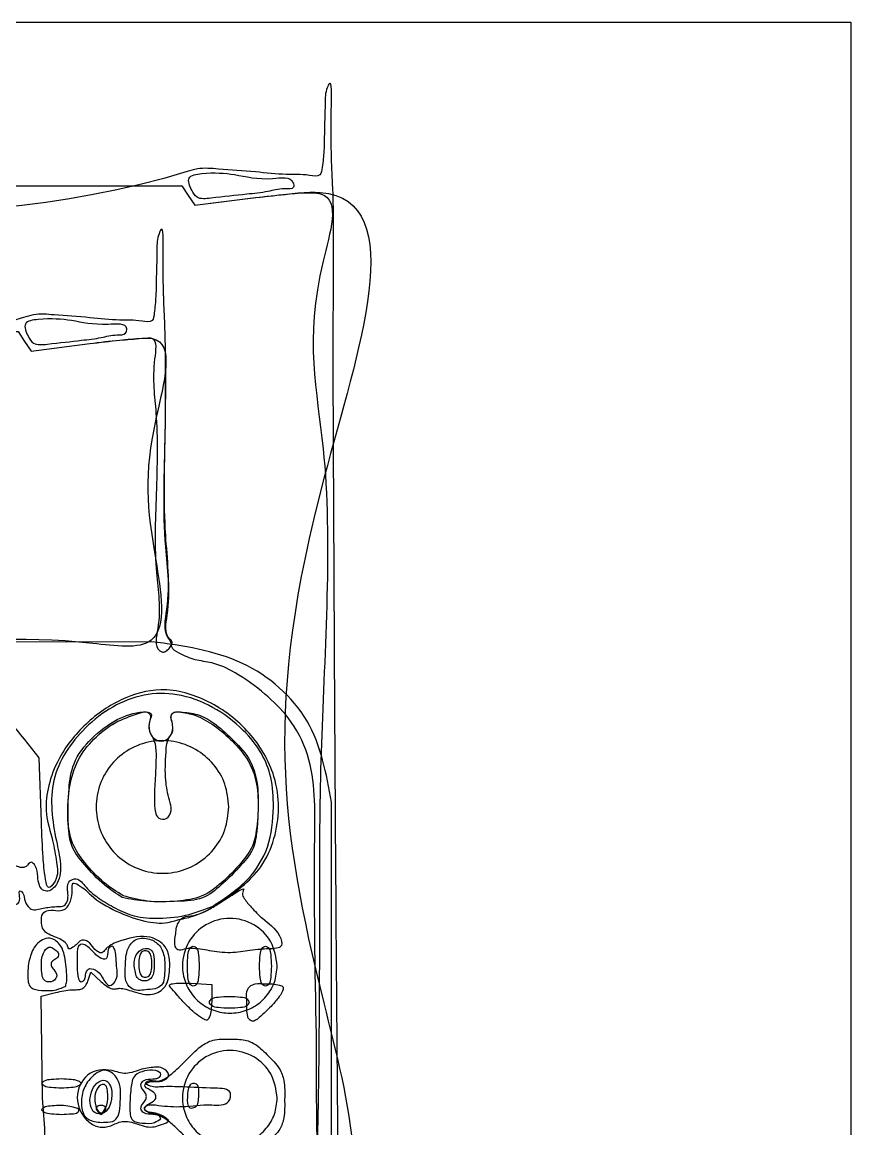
# Model space of a CAD drawing. Extents: x 15.9 to 97.5, y 243.5 to 291.3.
# Drawn here: x 81.61 to 97.47, y 270.09 to 291.28 of the extents above; entities that cross this region are included whole.
import ezdxf

# ---------------------------------------------------------------- set-up
doc = ezdxf.new("R2010")
doc.units = 0
for name, color, linetype in [('black', 7, 'CONTINUOUS'), ('blue', 7, 'CONTINUOUS'), ('drawing', 7, 'CONTINUOUS'), ('red', 7, 'CONTINUOUS')]:
    doc.layers.add(name, color=color, linetype=linetype)

msp = doc.modelspace()

# ---------------------------------------------------------------- linework, layer by layer
at = {"layer": 'black', "color": 7}
for points in [[(15.851808, 267.403162), (15.851808, 291.279162), (56.661142, 291.279162), (97.470476, 291.279162), (97.470476, 267.403162), (97.470476, 243.527163), (56.661142, 243.527163), (15.851808, 243.527163)], [(83.542802, 274.551042)], [(85.193809, 273.500213)], [(84.746305, 272.464574)], [(85.934151, 272.207999)], [(87.240386, 271.890481)], [(81.976476, 270.959145)], [(81.976476, 270.451121)], [(83.034809, 270.451121)]]:
    msp.add_lwpolyline(points, close=True, dxfattribs=at)
for points in [[(26.579997, 287.927964), (27.738144, 287.782472), (27.85899, 287.964476), (27.979834, 288.14648), (56.322514, 288.14648), (84.665195, 288.14648), (84.788295, 287.961081), (84.911395, 287.775682), (86.083254, 287.921049)], [(62.506942, 285.352507), (81.532505, 285.352507), (81.656736, 285.165405), (81.780968, 284.978302), (82.90125, 285.124039)], [(92.531493, 266.979863), (87.677104, 266.979863), (87.620824, 274.105861)], [(84.833976, 272.875166), (85.236142, 272.851806), (85.236142, 272.526378)]]:
    msp.add_lwpolyline(points, dxfattribs=at)
for points, knots in [([(87.620824, 274.105861), (87.61051, 275.50108), (87.58999, 278.27666), (87.575812, 282.178879), (87.553767, 285.306755), (87.586674, 288.013817), (87.501147, 288.893726), (87.544473, 290.26323), (87.402159, 289.918164), (87.410246, 289.651228), (87.391767, 289.254175), (87.391832, 288.846583), (87.363115, 288.568653), (87.328656, 288.306534), (87.000637, 288.371191), (86.628126, 288.351327), (86.030143, 288.420554), (85.472075, 288.454336), (85.025268, 288.496607), (80.081806, 286.967532), (65.581607, 289.256781), (47.080461, 289.473226), (32.509034, 286.769169), (27.658175, 288.498882), (27.218223, 288.446179), (26.654113, 288.418198), (26.041872, 288.346807), (25.657053, 288.368524), (25.323418, 288.302813), (25.279679, 288.560481), (25.253792, 288.841683), (25.253261, 289.250731), (25.234946, 289.650548), (25.242768, 289.919439), (25.092934, 290.278801), (25.153402, 288.759215), (25.057409, 287.793955), (25.056861, 285.201949), (25.17503, 282.818404), (24.869246, 281.470737), (25.205776, 280.1954), (24.709367, 280.241276), (24.320762, 280.264869), (23.694518, 280.351956), (23.153342, 280.381009), (22.681588, 280.49026), (22.527447, 280.327837), (22.350243, 280.184519), (21.887066, 280.208384), (21.329684, 280.187829), (20.676023, 280.173836), (20.370639, 280.181527), (20.008316, 280.10332), (20.368912, 280.024795), (20.673082, 280.03276), (21.338954, 280.017015), (21.897224, 280.001489), (22.389303, 280.018745), (22.515415, 279.879897), (22.559447, 279.831417)], [0, 0, 0, 0, 4.196699, 8.348707, 11.557154, 13.993754, 15.48357, 15.990589, 16.105615, 16.400194, 16.84283, 17.280798, 17.60011, 17.746028, 17.947147, 18.391214, 18.983539, 19.692482, 20.098107, 20.302149, 35.117741, 62.416122, 77.173565, 77.345972, 77.745081, 78.464995, 79.074672, 79.532097, 79.739759, 79.8835, 80.198219, 80.646515, 81.089151, 81.38373, 81.498756, 82.058318, 83.706329, 86.406632, 88.939365, 90.690912, 91.360873, 91.558069, 92.002995, 92.600609, 93.398399, 93.734146, 93.879606, 94.040594, 94.405913, 95.176305, 95.807484, 96.214779, 96.365508, 96.515586, 96.920846, 97.548626, 98.356254, 98.71065, 98.90077, 98.90077, 98.90077, 98.90077]), ([(87.240349, 271.890496), (87.216831, 273.145096), (87.183542, 274.920919), (87.234908, 277.02212), (86.76357, 277.940226), (86.245879, 278.436688), (85.759407, 278.802203), (85.297399, 279.018046), (84.910049, 279.056776), (84.665919, 279.165388), (84.470703, 279.273429), (84.468811, 279.377742), (84.445914, 279.430725), (84.298794, 279.60673), (84.471699, 280.364559), (84.29976, 281.627248), (84.358998, 283.423698), (84.359363, 285.471695), (84.295075, 286.255579), (84.318108, 287.451239), (84.184581, 287.122361), (84.192979, 286.858159), (84.174232, 286.462343), (84.175073, 286.055987), (84.144602, 285.780925), (84.118073, 285.516934), (83.798135, 285.580074), (83.439344, 285.561797), (82.860946, 285.629325), (82.32107, 285.662674), (81.886757, 285.703173), (77.218631, 284.21815), (63.496569, 286.437736), (46.023579, 286.604135), (32.252321, 284.06671), (27.658092, 285.704769), (27.218492, 285.65263), (26.651888, 285.620653), (26.047706, 285.56231), (25.64454, 285.554289), (25.146903, 285.525292), (25.323578, 286.528625), (25.323958, 287.04854), (25.142201, 288.060319), (25.634121, 288.01839), (26.028792, 287.995603), (26.37945, 287.952573), (26.579997, 287.927964)], [0, 0, 0, 0, 3.790398, 5.365121, 6.164088, 6.798736, 7.504031, 7.984074, 8.310079, 8.642962, 8.828084, 8.883423, 8.943509, 8.998299, 9.562968, 10.980092, 12.943465, 15.074264, 16.380637, 16.826782, 16.941807, 17.236386, 17.679023, 18.110033, 18.43187, 18.578497, 18.772089, 19.20075, 19.773033, 20.459393, 20.852838, 21.053861, 35.057621, 60.847789, 74.793263, 74.965671, 75.36478, 76.084692, 76.694369, 77.151794, 77.359456, 78.01827, 79.169799, 79.828286, 80.030429, 80.47863, 81.077426, 81.077426, 81.077426, 81.077426]), ([(86.083254, 287.921049), (86.298413, 287.944512), (86.656055, 287.983512), (87.064886, 288.024479), (87.738002, 287.957524), (86.917313, 285.51427), (87.647197, 282.726706), (87.238264, 277.010394), (87.324647, 273.873558), (87.250752, 268.965992), (87.243977, 270.877385), (87.240386, 271.890481)], [0, 0, 0, 0, 0.645981, 1.073763, 1.258406, 2.544265, 6.134072, 11.781088, 17.577476, 19.319486, 21.284119, 21.284119, 21.284119, 21.284119]), ([(82.90125, 285.124039), (83.093974, 285.147483), (83.430515, 285.188421), (83.819768, 285.224303), (84.578449, 285.247897), (83.888515, 282.890983), (84.034277, 281.679538), (84.48124, 279.166373), (81.849308, 279.576211), (78.230659, 279.189247), (72.250338, 279.403549), (66.165319, 279.363984), (61.566394, 279.388021), (59.073194, 279.416989), (58.227495, 279.426815)], [0, 0, 0, 0, 0.578865, 1.010832, 1.203765, 2.710243, 5.44777, 6.987043, 8.106105, 11.857332, 19.074886, 25.355229, 30.299618, 32.837684, 32.837684, 32.837684, 32.837684]), ([(83.542809, 274.551072), (83.416367, 274.631781), (83.139781, 274.808329), (82.819688, 275.15753), (82.526367, 275.568164), (82.465293, 276.091874), (82.498471, 276.63015), (82.647197, 277.15727), (82.974315, 277.563441), (83.363371, 277.886981), (83.738448, 278.006385), (83.971794, 278.093345), (84.112772, 278.029344), (84.043137, 277.909569), (84.033258, 277.800876), (84.042735, 277.688167), (84.110396, 277.586413), (84.17187, 277.424531), (84.172795, 277.151314), (84.156588, 276.800113), (84.134918, 276.448796), (84.141641, 276.195085), (84.20434, 276.011145), (84.398321, 276.007336), (84.484143, 276.196033), (84.405235, 276.441509), (84.334711, 276.812411), (84.3568, 277.21856), (84.377595, 277.547199), (84.489981, 277.669635), (84.494961, 277.765948), (84.483949, 277.873709), (84.443112, 277.97581), (84.499566, 278.076229), (84.689151, 278.069504), (84.955707, 278.011627), (85.311734, 277.807728), (85.64619, 277.511761), (85.942947, 277.16559), (86.113965, 276.724151), (86.131121, 276.32895), (86.116664, 275.992474), (86.087443, 275.760793), (86.025023, 275.471542), (85.78521, 275.150969), (85.45659, 274.812543), (85.056249, 274.506603), (84.546287, 274.437439), (84.035509, 274.421952), (83.696043, 274.510893), (83.542802, 274.551042)], [0, 0, 0, 0, 0.448059, 0.980106, 1.414703, 1.933175, 2.513962, 3.03896, 3.540074, 4.057394, 4.527576, 4.717876, 4.789605, 4.914053, 5.027744, 5.138436, 5.238394, 5.389834, 5.651332, 6.046061, 6.452412, 6.694833, 6.828354, 6.97314, 7.151469, 7.351319, 7.737022, 8.274589, 8.594351, 8.662864, 8.757054, 8.867543, 8.994246, 9.065581, 9.170418, 9.506128, 9.913568, 10.368496, 10.849318, 11.264239, 11.761777, 12.023733, 12.274773, 12.462646, 12.904077, 13.439306, 13.89427, 14.37359, 14.948015, 15.420696, 15.420696, 15.420696, 15.420696]), ([(85.193809, 273.500202), (85.135843, 273.51198), (85.021046, 273.535306), (84.855985, 273.542801), (84.717911, 273.538626), (84.589529, 273.484881), (84.512729, 273.616724), (84.550667, 273.786278), (84.552168, 273.98793), (84.688817, 274.169103), (84.867932, 274.163615), (85.041857, 274.215062), (85.216814, 274.303691), (85.464703, 274.457532), (85.601027, 274.553778), (85.884687, 274.723344), (85.807101, 274.583739), (85.879397, 274.464357), (86.009534, 274.308401), (86.245492, 274.070432), (86.498468, 273.909867), (86.631718, 273.539178), (86.344403, 273.538051), (86.158017, 273.524887), (85.97203, 273.506681), (85.785275, 273.474774), (85.589198, 273.4577), (85.389963, 273.464474), (85.256914, 273.488716), (85.193809, 273.500213)], [0, 0, 0, 0, 0.177678, 0.351878, 0.487683, 0.610601, 0.693127, 0.876712, 1.123762, 1.29112, 1.48733, 1.622735, 1.835189, 2.082125, 2.441602, 2.579634, 2.662036, 2.764484, 2.983335, 3.279604, 3.749684, 3.939252, 4.189387, 4.354703, 4.550967, 4.735981, 4.926489, 5.139566, 5.331806, 5.331806, 5.331806, 5.331806]), ([(84.746303, 272.464569), (84.689976, 272.522089), (84.590811, 272.623353), (84.510737, 272.735506), (84.402652, 272.845474), (84.524745, 272.879603), (84.64574, 272.879857), (84.764655, 272.876894), (84.833976, 272.875166)], [0, 0, 0, 0, 0.23229, 0.40895, 0.493134, 0.553642, 0.698598, 0.901212, 0.901212, 0.901212, 0.901212]), ([(85.934147, 272.208001), (85.928537, 272.231933), (85.913155, 272.297551), (85.907727, 272.418126), (85.912191, 272.576553), (85.890042, 272.750295), (86.039201, 272.883574), (86.217712, 272.864726), (86.394257, 272.868535), (86.510826, 272.848457), (86.625107, 272.810734), (86.579724, 272.688748), (86.501004, 272.578301), (86.347024, 272.400552), (86.202072, 272.266382), (86.022718, 272.114658), (85.958861, 272.181957), (85.934151, 272.207999)], [0, 0, 0, 0, 0.073696, 0.202062, 0.35828, 0.559836, 0.679986, 0.900588, 1.068928, 1.203807, 1.282048, 1.362402, 1.518462, 1.72466, 2.036014, 2.188052, 2.284019, 2.284019, 2.284019, 2.284019]), ([(85.236142, 272.526378), (85.233474, 272.469474), (85.228725, 272.368207), (85.206975, 272.252956), (85.150689, 272.146234), (85.02627, 272.22116), (84.903701, 272.311473), (84.803156, 272.409274), (84.746305, 272.464574)], [0, 0, 0, 0, 0.168354, 0.299601, 0.37355, 0.465633, 0.644361, 0.876912, 0.876912, 0.876912, 0.876912]), ([(84.685809, 269.985496), (84.617299, 270.050635), (84.492748, 270.169057), (84.323212, 270.304021), (84.158973, 270.377835), (84.034132, 270.380252), (83.913513, 270.493366), (84.019601, 270.553943), (84.092284, 270.547402), (84.158625, 270.547939), (84.350449, 270.517937), (84.720535, 270.498744), (85.129994, 270.571472), (85.559855, 270.517434), (85.64012, 270.859582), (85.140515, 270.870468), (84.771498, 270.887088), (84.312379, 270.9053), (84.101175, 270.876097), (83.941903, 270.96075), (84.023572, 271.009452), (84.088542, 271.021891), (84.182651, 270.995252), (84.3295, 271.026033), (84.51161, 271.175152), (84.750438, 271.396108), (84.975817, 271.651217), (85.275452, 271.814465), (85.57278, 271.801783), (85.856242, 271.811615), (86.123234, 271.695002), (86.318018, 271.480191), (86.534912, 271.276753), (86.643273, 270.977619), (86.62755, 270.656143), (86.641666, 270.340842), (86.549299, 270.057517), (86.352472, 269.876677), (86.164037, 269.686784), (85.880209, 269.597462), (85.563201, 269.611001), (85.233291, 269.589025), (84.916725, 269.729805), (84.772341, 269.889659), (84.685809, 269.985462)], [0, 0, 0, 0, 0.28334, 0.515116, 0.65071, 0.806181, 0.91176, 1.002716, 1.070198, 1.140481, 1.198778, 1.653813, 2.219879, 2.545792, 2.71165, 3.017059, 3.63471, 4.051464, 4.293309, 4.367597, 4.427177, 4.499597, 4.580331, 4.708357, 4.93299, 5.272414, 5.690161, 5.948446, 6.261616, 6.564415, 6.7928, 7.106792, 7.428183, 7.672254, 8.031684, 8.385748, 8.616485, 8.895775, 9.174387, 9.408789, 9.760084, 10.126454, 10.382916, 10.766518, 10.766518, 10.766518, 10.766518]), ([(81.976476, 270.959145), (81.993095, 270.974892), (82.04428, 271.023389), (82.185861, 271.032928), (82.355049, 271.050111), (82.537486, 271.032928), (82.654241, 271.023389), (82.765826, 270.959145), (82.654241, 270.894901), (82.537486, 270.885362), (82.355049, 270.868179), (82.185861, 270.885362), (82.04428, 270.894901), (81.993095, 270.943398), (81.976476, 270.959145)], [0, 0, 0, 0, 0.067416, 0.207633, 0.399895, 0.592156, 0.732373, 0.79979, 0.867206, 1.007423, 1.199684, 1.391946, 1.532163, 1.599579, 1.599579, 1.599579, 1.599579]), ([(81.976476, 270.451121), (81.990833, 270.46686), (82.033587, 270.513727), (82.159846, 270.525868), (82.310068, 270.540576), (82.480159, 270.528986), (82.593539, 270.502905), (82.714519, 270.468568), (82.664989, 270.374453), (82.529204, 270.381121), (82.364595, 270.358668), (82.18797, 270.377658), (82.045467, 270.386704), (81.993347, 270.435369), (81.976476, 270.451121)], [0, 0, 0, 0, 0.062528, 0.186201, 0.354671, 0.530297, 0.672267, 0.756021, 0.805172, 0.924193, 1.122863, 1.317638, 1.459607, 1.527555, 1.527555, 1.527555, 1.527555]), ([(83.034809, 270.451121), (83.029126, 270.466011), (83.0178, 270.495687), (83.063182, 270.53311), (83.11941, 270.537451), (83.175992, 270.532883), (83.22063, 270.496266), (83.205085, 270.445523), (83.175514, 270.410458), (83.14911, 270.381539), (83.119461, 270.360726), (83.089946, 270.381629), (83.062805, 270.409752), (83.044745, 270.43644), (83.034809, 270.451121)], [0, 0, 0, 0, 0.043319, 0.086334, 0.149257, 0.212172, 0.255189, 0.298507, 0.351108, 0.394126, 0.420301, 0.446476, 0.489493, 0.542095, 0.542095, 0.542095, 0.542095])]:
    msp.add_open_spline(points, degree=3, knots=knots, dxfattribs=at)
at = {"layer": 'blue', "color": 7}
for points in [[(15.851808, 267.403162), (15.851808, 291.279162), (56.661142, 291.279162), (97.470476, 291.279162), (97.470476, 267.403162), (97.470476, 243.527163), (56.661142, 243.527163), (15.851808, 243.527163)], [(83.542802, 274.551005)], [(83.839142, 273.245124)], [(84.996254, 273.202829)], [(86.379142, 273.202829)], [(85.955809, 272.511384)], [(84.988534, 270.730387)], [(83.02705, 270.483183)], [(83.41004, 270.194057)]]:
    msp.add_lwpolyline(points, close=True, dxfattribs=at)
for points in [[(26.580045, 287.92819), (27.738192, 287.782698), (27.859038, 287.964702), (27.979882, 288.146706), (56.322562, 288.146706), (84.665243, 288.146706), (84.788343, 287.961307), (84.911443, 287.775907), (86.074748, 287.920214)], [(62.506979, 285.352716), (81.532542, 285.352716), (81.656773, 285.165614), (81.781005, 284.978511), (82.901287, 285.124248)], [(81.976499, 275.965391), (81.934169, 277.190075), (81.650749, 277.547496)], [(92.531503, 266.979867), (87.677114, 266.979867), (87.620834, 274.105865)], [(82.868374, 272.915858), (82.923814, 273.090529), (83.121209, 272.905085)], [(81.996105, 270.673321), (81.973405, 272.63093), (82.250106, 272.69889)]]:
    msp.add_lwpolyline(points, dxfattribs=at)
for points, knots in [([(87.620834, 274.105865), (87.61052, 275.501084), (87.59, 278.276664), (87.575822, 282.178883), (87.553777, 285.306759), (87.586684, 288.013821), (87.501157, 288.89373), (87.544483, 290.263234), (87.402169, 289.918168), (87.410256, 289.651232), (87.391777, 289.254179), (87.391842, 288.846587), (87.363125, 288.568657), (87.328666, 288.306538), (87.000647, 288.371195), (86.628136, 288.351331), (86.030153, 288.420558), (85.472085, 288.45434), (85.025278, 288.496611), (80.081816, 286.967536), (65.581617, 289.256785), (47.080471, 289.47323), (32.509044, 286.769173), (27.658185, 288.498886), (27.218233, 288.446183), (26.654123, 288.418202), (26.041882, 288.346811), (25.657063, 288.368528), (25.323428, 288.302817), (25.279689, 288.560485), (25.253802, 288.841687), (25.253271, 289.250735), (25.234956, 289.650552), (25.242778, 289.919443), (25.092944, 290.278805), (25.153412, 288.759219), (25.057419, 287.793959), (25.056871, 285.201953), (25.17504, 282.818408), (24.869256, 281.470741), (25.205786, 280.195404), (24.709377, 280.24128), (24.320772, 280.264873), (23.694528, 280.35196), (23.153352, 280.381013), (22.681598, 280.490264), (22.527457, 280.327841), (22.350253, 280.184523), (21.887076, 280.208388), (21.329694, 280.187833), (20.676033, 280.17384), (20.370649, 280.181531), (20.008326, 280.103324), (20.368922, 280.024799), (20.673092, 280.032764), (21.338964, 280.017019), (21.897234, 280.001493), (22.389313, 280.018749), (22.515425, 279.879901), (22.559457, 279.831421)], [0, 0, 0, 0, 4.196699, 8.348707, 11.557154, 13.993754, 15.48357, 15.990589, 16.105615, 16.400194, 16.84283, 17.280798, 17.60011, 17.746028, 17.947147, 18.391214, 18.983539, 19.692482, 20.098107, 20.302149, 35.117741, 62.416122, 77.173565, 77.345972, 77.745081, 78.464995, 79.074672, 79.532097, 79.739759, 79.8835, 80.198219, 80.646515, 81.089151, 81.38373, 81.498756, 82.058318, 83.706329, 86.406632, 88.939365, 90.690912, 91.360873, 91.558069, 92.002995, 92.600609, 93.398399, 93.734146, 93.879606, 94.040594, 94.405913, 95.176305, 95.807484, 96.214779, 96.365508, 96.515586, 96.920846, 97.548626, 98.356254, 98.71065, 98.90077, 98.90077, 98.90077, 98.90077]), ([(82.901287, 285.124248), (83.096205, 285.149875), (83.436824, 285.194659), (83.80885, 285.210379), (84.211062, 285.263313), (84.078088, 284.516206), (84.217181, 283.682854), (84.177531, 282.252155), (84.124081, 280.853365), (84.294096, 279.940862), (84.124533, 279.308069), (84.297213, 279.207383), (84.368811, 279.231472), (84.425332, 279.287929), (84.471368, 279.349227), (84.485501, 279.426225), (84.315185, 279.552049), (84.479483, 280.261073), (84.281388, 281.4954), (84.363572, 283.341355), (84.358791, 285.46666), (84.294988, 286.2533), (84.318304, 287.451759), (84.184632, 287.12262), (84.193025, 286.858366), (84.17428, 286.462575), (84.175121, 286.056212), (84.14465, 285.781151), (84.118121, 285.51716), (83.798183, 285.5803), (83.439392, 285.562023), (82.860994, 285.629551), (82.321118, 285.6629), (81.886805, 285.703399), (77.218679, 284.218376), (63.496617, 286.437962), (46.023627, 286.604361), (32.252369, 284.066936), (27.65814, 285.704995), (27.21854, 285.652856), (26.651936, 285.620879), (26.047754, 285.562536), (25.644588, 285.554515), (25.146951, 285.525518), (25.323626, 286.528851), (25.324006, 287.048766), (25.142249, 288.060545), (25.634169, 288.018616), (26.02884, 287.995829), (26.379498, 287.952799), (26.580045, 287.92819)], [0, 0, 0, 0, 0.579241, 1.012222, 1.206677, 1.597342, 2.626764, 4.184158, 5.696762, 6.760739, 7.188609, 7.24821, 7.3125, 7.396885, 7.485821, 7.54476, 7.603516, 8.06266, 9.371358, 11.551096, 13.686959, 14.996369, 15.443521, 15.558546, 15.853125, 16.295762, 16.726772, 17.048609, 17.195236, 17.388828, 17.817488, 18.389772, 19.076132, 19.469576, 19.6706, 33.674359, 59.464528, 73.410002, 73.582409, 73.981519, 74.701431, 75.311108, 75.768533, 75.976195, 76.635008, 77.786537, 78.445024, 78.647168, 79.095369, 79.694165, 79.694165, 79.694165, 79.694165]), ([(86.074748, 287.920214), (86.273865, 287.942562), (86.621277, 287.981554), (87.031536, 288.024699), (89.107646, 287.994913), (86.069778, 279.459176), (86.706569, 274.638213), (88.469576, 268.427958), (87.241716, 266.938174), (87.240296, 266.849092), (87.301447, 266.790187), (87.353305, 266.71164), (87.384963, 266.610035), (87.404245, 266.477457), (87.373357, 266.275385), (87.597603, 266.292437), (87.605988, 266.420404), (87.611993, 266.512037)], [0, 0, 0, 0, 0.600192, 1.047194, 1.245526, 6.694514, 16.762754, 22.259228, 22.350649, 22.418132, 22.502622, 22.592723, 22.70193, 22.811756, 23.025085, 23.116268, 23.34623, 23.34623, 23.34623, 23.34623]), ([(81.650749, 277.547496), (81.556314, 277.670927), (81.392518, 277.885018), (81.008944, 278.07507), (80.631982, 278.082367), (80.326099, 278.045889), (80.092904, 278.154611), (80.083803, 278.427915), (79.964617, 278.762979), (79.439678, 278.930364), (78.832072, 278.907155), (78.220866, 278.939347), (77.722533, 278.727967), (77.610512, 278.481527), (77.686958, 278.171351), (77.554408, 278.239203), (77.555308, 278.473054), (77.380422, 278.773781), (76.885585, 278.935909), (76.282798, 278.905329), (75.682458, 278.939775), (75.18253, 278.728264), (75.070503, 278.481615), (75.146958, 278.17135), (75.014409, 278.239202), (75.015307, 278.473053), (74.840421, 278.77378), (74.345585, 278.935908), (73.742798, 278.905328), (73.142458, 278.939774), (72.64253, 278.728263), (72.530503, 278.481614), (72.606958, 278.171349), (72.474409, 278.239201), (72.475307, 278.473052), (72.300421, 278.773779), (71.805585, 278.935907), (71.202798, 278.905327), (70.602458, 278.939773), (70.10253, 278.728262), (69.990503, 278.481613), (70.066958, 278.171348), (69.934409, 278.2392), (69.935307, 278.473051), (69.760421, 278.773778), (69.265585, 278.935906), (68.662798, 278.905326), (68.062458, 278.939772), (67.56253, 278.728261), (67.450503, 278.481612), (67.526958, 278.171347), (67.394408, 278.239199), (67.395318, 278.473033), (67.220331, 278.7739), (66.726027, 278.935301), (66.119233, 278.909665), (65.531472, 278.926619), (65.004118, 278.752347), (64.957846, 278.415579), (64.946177, 278.189923), (64.824375, 278.053579), (64.643989, 277.973013), (64.461993, 277.867312), (64.231942, 277.893934), (64.06871, 278.033515), (63.876586, 278.140094), (63.707985, 278.214385), (63.555491, 278.242567), (63.423274, 278.250574), (63.318241, 278.335572), (63.258502, 278.461749), (63.198279, 278.631496), (62.924155, 278.668122), (62.737193, 278.655419), (62.609622, 278.646751)], [0, 0, 0, 0, 0.460471, 0.798683, 1.242422, 1.568883, 1.72356, 1.937408, 2.316104, 2.722717, 3.453388, 4.166683, 4.563481, 4.929597, 5.079951, 5.11186, 5.313368, 5.700286, 6.090974, 6.794336, 7.509588, 7.906922, 8.273213, 8.423566, 8.455476, 8.656984, 9.043902, 9.434589, 10.137951, 10.853203, 11.250537, 11.616828, 11.767182, 11.799091, 12.000599, 12.387517, 12.778205, 13.481567, 14.196819, 14.594153, 14.960444, 15.110797, 15.142707, 15.344215, 15.731133, 16.12182, 16.825182, 17.540434, 17.937768, 18.304059, 18.454413, 18.486322, 18.687831, 19.074749, 19.465436, 20.168799, 20.885151, 21.282305, 21.646671, 21.802557, 21.950419, 22.161518, 22.399375, 22.560035, 22.819247, 23.026071, 23.221169, 23.366881, 23.491687, 23.608998, 23.7482, 23.916201, 24.099921, 24.494546, 24.494546, 24.494546, 24.494546]), ([(83.121209, 272.905085), (83.156883, 272.875454), (83.220704, 272.822444), (83.314308, 272.764002), (83.400843, 272.76595), (83.487436, 272.787613), (83.603866, 272.760548), (83.804075, 272.696373), (84.075773, 272.613851), (84.398612, 272.805281), (84.445964, 273.176264), (84.422864, 273.581348), (84.003764, 273.826522), (83.659537, 273.741522), (83.404542, 273.661681), (83.286646, 273.599978), (83.202092, 273.532392), (83.145548, 273.442758), (83.03054, 273.483685), (82.951909, 273.579591), (82.871108, 273.693853), (82.728997, 273.714398), (82.646784, 273.6155), (82.579775, 273.559269), (82.497247, 273.519922), (82.483335, 273.589405), (82.446817, 273.65272), (82.351174, 273.715797), (82.224051, 273.770361), (82.087644, 273.818705), (81.986615, 273.927525), (81.972875, 274.063333), (81.978465, 274.210109), (82.133238, 274.298749), (82.283987, 274.249139), (82.462763, 274.290744), (82.549195, 274.470356), (82.577149, 274.612154), (82.555732, 274.826169), (82.774024, 274.72048), (82.960821, 274.499447), (83.413643, 274.239762), (83.902353, 274.058229), (84.301222, 274.008938), (84.539159, 274.077514), (84.684638, 274.111796), (84.95249, 274.16839), (85.340831, 274.36904), (85.791963, 274.691822), (86.219558, 275.103201), (86.454716, 275.639294), (86.543518, 276.236997), (86.442563, 276.96087), (85.992041, 277.716544), (85.217163, 278.308292), (84.31369, 278.579318), (83.453829, 278.330966), (82.762268, 277.834322), (82.296789, 277.216022), (82.085896, 276.619805), (82.04262, 276.09963), (82.195447, 275.645211), (82.263237, 275.209096), (82.318486, 274.910229), (82.095992, 274.634916), (82.033221, 274.997048), (82.003341, 275.34573), (81.986719, 275.729469), (81.976499, 275.965391)], [0, 0, 0, 0, 0.140246, 0.250906, 0.317518, 0.393558, 0.51664, 0.664917, 1.034382, 1.318111, 1.657759, 2.099697, 2.436162, 2.956325, 3.104247, 3.243267, 3.347816, 3.439081, 3.513979, 3.661452, 3.821827, 3.908328, 4.050603, 4.157461, 4.211708, 4.255039, 4.32755, 4.441666, 4.582389, 4.747634, 4.870587, 5.000663, 5.151864, 5.272492, 5.47114, 5.610562, 5.781027, 6.006661, 6.129134, 6.229645, 6.546902, 7.115832, 7.697983, 8.138054, 8.276526, 8.437817, 8.587013, 9.096222, 9.728349, 10.255487, 10.85168, 11.444924, 12.051368, 13.009717, 13.994178, 14.932392, 15.712803, 16.585926, 17.454884, 17.985088, 18.469781, 18.984987, 19.412035, 19.773837, 19.94831, 20.115414, 20.54024, 21.218275, 21.218275, 21.218275, 21.218275]), ([(83.542809, 274.551035), (83.416367, 274.631744), (83.139781, 274.808292), (82.819688, 275.157493), (82.526367, 275.568127), (82.465293, 276.091837), (82.498471, 276.630113), (82.647197, 277.157233), (82.974315, 277.563404), (83.363371, 277.886944), (83.738448, 278.006348), (83.971794, 278.093308), (84.112772, 278.029307), (84.043137, 277.909532), (84.033258, 277.800839), (84.042735, 277.68813), (84.110396, 277.586376), (84.17187, 277.424494), (84.172795, 277.151277), (84.156588, 276.800076), (84.134918, 276.448759), (84.141641, 276.195048), (84.20434, 276.011108), (84.398321, 276.007299), (84.484143, 276.195996), (84.405235, 276.441472), (84.334711, 276.812374), (84.3568, 277.218523), (84.377595, 277.547162), (84.489981, 277.669598), (84.494961, 277.765911), (84.483949, 277.873672), (84.443112, 277.975773), (84.499566, 278.076192), (84.689151, 278.069467), (84.955707, 278.01159), (85.311734, 277.807691), (85.64619, 277.511724), (85.942947, 277.165553), (86.113965, 276.724114), (86.131121, 276.328913), (86.116664, 275.992437), (86.087443, 275.760756), (86.025023, 275.471505), (85.78521, 275.150932), (85.45659, 274.812506), (85.056249, 274.506566), (84.546287, 274.437402), (84.035509, 274.421915), (83.696043, 274.510856), (83.542802, 274.551005)], [0, 0, 0, 0, 0.448059, 0.980106, 1.414703, 1.933175, 2.513962, 3.03896, 3.540074, 4.057394, 4.527576, 4.717876, 4.789605, 4.914053, 5.027744, 5.138436, 5.238394, 5.389834, 5.651332, 6.046061, 6.452412, 6.694833, 6.828354, 6.97314, 7.151469, 7.351319, 7.737022, 8.274589, 8.594351, 8.662864, 8.757054, 8.867543, 8.994246, 9.065581, 9.170418, 9.506128, 9.913568, 10.368496, 10.849318, 11.264239, 11.761777, 12.023733, 12.274773, 12.462646, 12.904077, 13.439306, 13.89427, 14.37359, 14.948015, 15.420696, 15.420696, 15.420696, 15.420696]), ([(84.996254, 273.202829), (84.993442, 273.274129), (84.98892, 273.388784), (84.971932, 273.531334), (84.883382, 273.603052), (84.794697, 273.531334), (84.778613, 273.388783), (84.765416, 273.202829), (84.778613, 273.016874), (84.794698, 272.874324), (84.883382, 272.802606), (84.971932, 272.874324), (84.98892, 273.016874), (84.993442, 273.131529), (84.996254, 273.202829)], [0, 0, 0, 0, 0.215142, 0.345964, 0.421546, 0.497127, 0.627949, 0.843091, 1.058232, 1.189055, 1.264635, 1.340217, 1.471039, 1.686181, 1.686181, 1.686181, 1.686181]), ([(86.379142, 273.202829), (86.37633, 273.274129), (86.371808, 273.388784), (86.354821, 273.531334), (86.266272, 273.603052), (86.177587, 273.531334), (86.161501, 273.388784), (86.148304, 273.202829), (86.161501, 273.016874), (86.177587, 272.874324), (86.266272, 272.802606), (86.354822, 272.874324), (86.371808, 273.016875), (86.37633, 273.13153), (86.379142, 273.202829)], [0, 0, 0, 0, 0.215142, 0.345964, 0.421544, 0.497126, 0.627949, 0.84309, 1.058232, 1.189054, 1.264636, 1.340217, 1.471039, 1.686181, 1.686181, 1.686181, 1.686181]), ([(83.839142, 273.245124), (83.840629, 273.29209), (83.843109, 273.370406), (83.881835, 273.474669), (83.966123, 273.510014), (84.050535, 273.474668), (84.088713, 273.370405), (84.095798, 273.245124), (84.088714, 273.119842), (84.050535, 273.01558), (83.966123, 272.980234), (83.881835, 273.01558), (83.84311, 273.119843), (83.840629, 273.198158), (83.839142, 273.245124)], [0, 0, 0, 0, 0.141815, 0.236475, 0.312467, 0.388459, 0.48312, 0.624933, 0.766748, 0.861408, 0.9374, 1.013392, 1.108053, 1.249866, 1.249866, 1.249866, 1.249866]), ([(82.250106, 272.69889), (82.302946, 272.710143), (82.405318, 272.731944), (82.54584, 272.75486), (82.660089, 272.75019), (82.755794, 272.765263), (82.828219, 272.827769), (82.85469, 272.88584), (82.868374, 272.915858)], [0, 0, 0, 0, 0.162263, 0.314362, 0.424379, 0.50593, 0.597947, 0.696411, 0.696411, 0.696411, 0.696411]), ([(85.955809, 272.511384), (85.944249, 272.535147), (85.912681, 272.600042), (85.755508, 272.616142), (85.576528, 272.629331), (85.388581, 272.616142), (85.246337, 272.600042), (85.174574, 272.511384), (85.246338, 272.422726), (85.388582, 272.406628), (85.576528, 272.393439), (85.755508, 272.406628), (85.91268, 272.422727), (85.944249, 272.487621), (85.955809, 272.511384)], [0, 0, 0, 0, 0.075582, 0.206404, 0.421546, 0.636687, 0.76751, 0.843091, 0.918673, 1.049495, 1.264636, 1.479778, 1.6106, 1.686181, 1.686181, 1.686181, 1.686181]), ([(83.410053, 270.194079), (83.447363, 270.208202), (83.527949, 270.238707), (83.672124, 270.226814), (83.824618, 270.177687), (83.976999, 270.124025), (84.144015, 270.119076), (84.258911, 270.170941), (84.457494, 270.224521), (84.260597, 270.374953), (84.142575, 270.394405), (83.943405, 270.426255), (83.965028, 270.530253), (84.059783, 270.581226), (84.172698, 270.640205), (84.168449, 270.77234), (84.067799, 270.825547), (83.918135, 270.9058), (84.046061, 271.018342), (84.171381, 270.979304), (84.29783, 271.006544), (84.366149, 271.041361), (84.43695, 271.11901), (84.322482, 271.275983), (84.091106, 271.271897), (83.865174, 271.227719), (83.677889, 271.152479), (83.522625, 271.141208), (83.288764, 271.23619), (82.875884, 271.232356), (82.588854, 270.750114), (82.739251, 270.327806), (82.987841, 270.137397), (83.211734, 270.100434), (83.340414, 270.161186), (83.41004, 270.194057)], [0, 0, 0, 0, 0.118449, 0.255841, 0.422291, 0.598699, 0.744574, 0.891431, 1.041442, 1.128518, 1.453964, 1.544289, 1.592433, 1.72171, 1.861572, 1.927826, 2.070467, 2.207938, 2.27162, 2.484881, 2.572811, 2.652813, 2.716879, 2.856194, 3.089268, 3.37939, 3.550039, 3.692886, 3.830769, 4.305574, 4.774997, 5.273098, 5.499914, 5.691666, 5.917746, 5.917746, 5.917746, 5.917746]), ([(83.02705, 270.483183), (83.012173, 270.546352), (82.983681, 270.667326), (83.023331, 270.831163), (83.107117, 270.948111), (83.214775, 270.934997), (83.242502, 270.832285), (83.248747, 270.685292), (83.246388, 270.528016), (83.116012, 270.344895), (83.056661, 270.437154), (83.02705, 270.483183)], [0, 0, 0, 0, 0.191115, 0.366005, 0.504995, 0.563976, 0.646346, 0.783553, 1.017756, 1.147225, 1.276127, 1.276127, 1.276127, 1.276127]), ([(84.988532, 270.730385), (84.991904, 270.772438), (84.99746, 270.841731), (84.969138, 270.938833), (84.889841, 270.969785), (84.810338, 270.931093), (84.775003, 270.823363), (84.771112, 270.689346), (84.757613, 270.464148), (84.986007, 270.507185), (84.987488, 270.638005), (84.988534, 270.730387)], [0, 0, 0, 0, 0.127502, 0.210091, 0.279693, 0.352628, 0.449541, 0.593482, 0.806292, 0.904601, 1.140869, 1.140869, 1.140869, 1.140869]), ([(82.569455, 268.350881), (82.567158, 268.420578), (82.563015, 268.546298), (82.406615, 268.70027), (82.214573, 268.676216), (81.951661, 268.863557), (82.090963, 269.641183), (82.035945, 270.239825), (81.996105, 270.673321)], [0, 0, 0, 0, 0.203023, 0.366213, 0.588673, 0.740797, 1.260455, 2.624524, 2.624524, 2.624524, 2.624524])]:
    msp.add_open_spline(points, degree=3, knots=knots, dxfattribs=at)
at = {"layer": 'drawing', "color": 1}
for points in [[(84.088924, 279.416061), (42.231003, 279.399492)], [(87.529539, 257.071171), (87.529539, 276.34493)]]:
    msp.add_lwpolyline(points, dxfattribs=at)
for points in [[(85.564594, 276.251777)], [(86.49212, 273.21101)], [(86.49212, 270.68116)]]:
    msp.add_lwpolyline(points, close=True, dxfattribs=at)
for points, knots in [([(87.529539, 276.34493), (87.430813, 276.889201), (87.231467, 277.988175), (85.837685, 279.181971), (84.686994, 279.336003), (84.088924, 279.416061)], [0, 0, 0, 0, 1.621736, 3.274554, 5.063307, 5.063307, 5.063307, 5.063307]), ([(85.564594, 276.251777), (85.54942, 276.103295), (85.519289, 275.808457), (85.285525, 275.418824), (84.943254, 275.129142), (84.519415, 274.975504), (84.069675, 274.975504), (83.646431, 275.129142), (83.301789, 275.418824), (83.076831, 275.808457), (82.998287, 276.251777), (83.076831, 276.695097), (83.301789, 277.08473), (83.646431, 277.374412), (84.069675, 277.52805), (84.519415, 277.52805), (84.943254, 277.374412), (85.285525, 277.08473), (85.519289, 276.695097), (85.54942, 276.400259), (85.564594, 276.251777)], [0, 0, 0, 0, 0.443184, 0.880026, 1.323211, 1.766395, 2.203237, 2.646421, 3.089606, 3.526447, 3.969632, 4.412816, 4.849658, 5.292842, 5.736027, 6.172869, 6.616053, 7.059238, 7.496079, 7.939264, 7.939264, 7.939264, 7.939264]), ([(86.49212, 273.21101), (86.481279, 273.104925), (86.459752, 272.894273), (86.292735, 272.615893), (86.048193, 272.408924), (85.745375, 272.299156), (85.424048, 272.299153), (85.121661, 272.408933), (84.875399, 272.615859), (84.714774, 272.894396), (84.64885, 273.26331), (84.762602, 273.686402), (85.109442, 274.033028), (85.585571, 274.161686), (86.056805, 274.033097), (86.418042, 273.686132), (86.467181, 273.370966), (86.49212, 273.21101)], [0, 0, 0, 0, 0.316641, 0.62875, 0.945391, 1.262031, 1.57414, 1.890781, 2.207422, 2.519531, 2.836172, 3.3106, 3.770957, 4.245385, 4.719814, 5.180171, 5.654599, 5.654599, 5.654599, 5.654599]), ([(86.49212, 270.68116), (86.481279, 270.575075), (86.459752, 270.364423), (86.292735, 270.086043), (86.048193, 269.879074), (85.745375, 269.769306), (85.424048, 269.769303), (85.121661, 269.879083), (84.875399, 270.086009), (84.714774, 270.364546), (84.64885, 270.73346), (84.762602, 271.156552), (85.109442, 271.503178), (85.585571, 271.631836), (86.056805, 271.503247), (86.418042, 271.156282), (86.467181, 270.841116), (86.49212, 270.68116)], [0, 0, 0, 0, 0.316641, 0.62875, 0.945391, 1.262031, 1.57414, 1.890781, 2.207422, 2.519531, 2.836172, 3.3106, 3.770957, 4.245385, 4.719814, 5.180171, 5.654599, 5.654599, 5.654599, 5.654599])]:
    msp.add_open_spline(points, degree=3, knots=knots, dxfattribs=at)
at = {"layer": 'red', "color": 7}
for points in [[(15.851808, 267.403162), (15.851808, 291.279162), (56.661142, 291.279162), (97.470476, 291.279162), (97.470476, 267.403162), (97.470476, 243.527163), (56.661142, 243.527163), (15.851808, 243.527163)], [(85.907742, 287.984034)], [(82.74618, 285.188627)], [(83.525976, 274.516182)], [(85.268225, 274.359154)], [(81.976479, 273.197831)], [(83.41581, 273.202836)], [(84.996254, 273.202829)], [(86.379142, 273.202829)], [(83.789857, 273.021065)], [(84.332587, 273.022558)], [(82.442297, 272.822076)], [(85.955809, 272.511383)], [(84.988534, 270.730391)], [(82.96719, 270.420015)], [(83.484479, 270.605592)], [(84.262471, 270.281839)]]:
    msp.add_lwpolyline(points, close=True, dxfattribs=at)
for points, knots in [([(85.907742, 287.984034), (86.0472, 287.997089), (86.297955, 288.020562), (86.5509, 288.102458), (86.82118, 288.071865), (86.783673, 288.340869), (86.228719, 288.23073), (85.708153, 288.374233), (85.213874, 288.409686), (84.733516, 288.339244), (84.842101, 288.075697), (84.958996, 287.876837), (85.387109, 287.928346), (85.689298, 287.960669), (85.907742, 287.984034)], [0, 0, 0, 0, 0.407497, 0.732708, 0.905605, 0.98624, 1.39009, 2.122226, 2.749908, 3.0075, 3.242015, 3.411534, 3.676694, 4.368355, 4.368355, 4.368355, 4.368355]), ([(82.74618, 285.188628), (82.87394, 285.202084), (83.104471, 285.226363), (83.361314, 285.301958), (83.586562, 285.279726), (83.649421, 285.527741), (83.047281, 285.452179), (82.588547, 285.578392), (82.087711, 285.614417), (81.601394, 285.547509), (81.708271, 285.279484), (81.832105, 285.084867), (82.244975, 285.129411), (82.537445, 285.163965), (82.74618, 285.188627)], [0, 0, 0, 0, 0.379548, 0.684857, 0.850182, 0.938343, 1.304441, 2.007171, 2.645501, 2.906463, 3.141387, 3.314032, 3.578285, 4.237021, 4.237021, 4.237021, 4.237021]), ([(85.268229, 274.359148), (85.504712, 274.514589), (85.941459, 274.801665), (86.363706, 275.488537), (86.432688, 276.182869), (86.400404, 276.797851), (86.198061, 277.310182), (85.817964, 277.777723), (85.273672, 278.187235), (84.610654, 278.437981), (83.709652, 278.427468), (82.785367, 277.860238), (82.077241, 276.795727), (82.203998, 275.829447), (82.359523, 275.189571), (82.334975, 274.83363), (82.152656, 274.619264), (81.989626, 274.655144), (81.921769, 274.770702), (81.903542, 274.93365), (81.90111, 275.087001), (81.770402, 275.236089), (81.705512, 275.113557), (81.610493, 275.080492), (81.502887, 275.116535), (81.337912, 275.197392), (81.103912, 275.331293), (80.827158, 275.107368), (80.831071, 274.899238), (80.833476, 274.771342)], [0, 0, 0, 0, 0.841256, 1.553665, 2.3284, 2.898777, 3.388264, 3.951587, 4.685895, 5.409757, 6.037231, 7.323882, 8.494825, 9.655716, 10.101751, 10.473353, 10.707146, 10.812734, 10.918084, 11.085225, 11.296277, 11.402807, 11.52806, 11.590422, 11.698858, 11.848176, 12.16447, 12.393881, 12.759568, 12.759568, 12.759568, 12.759568]), ([(83.525972, 274.516199), (83.408934, 274.593332), (83.138588, 274.771502), (82.828304, 275.112829), (82.512629, 275.499878), (82.484589, 276.029539), (82.490429, 276.552535), (82.569104, 277.12813), (82.92878, 277.58487), (83.392568, 277.940788), (83.774178, 278.070456), (84.028186, 278.074148), (84.080358, 277.977144), (84.041975, 277.875076), (84.028462, 277.758819), (84.057332, 277.647643), (84.142618, 277.538068), (84.326843, 277.478878), (84.494566, 277.647665), (84.49994, 277.838083), (84.438545, 277.985216), (84.518245, 278.081961), (84.709161, 278.064311), (84.973386, 278.042555), (85.3135, 277.849757), (85.630396, 277.556272), (85.951216, 277.224847), (86.125902, 276.757504), (86.128618, 276.332786), (86.118326, 275.959172), (86.091877, 275.707978), (86.038562, 275.413293), (85.776011, 275.104125), (85.453632, 274.776937), (85.064248, 274.461645), (84.541804, 274.444365), (84.031434, 274.423001), (83.676169, 274.488494), (83.525976, 274.516182)], [0, 0, 0, 0, 0.418499, 0.96669, 1.386298, 1.872801, 2.494589, 2.982894, 3.57139, 4.182862, 4.7042, 4.802505, 4.872346, 4.993646, 5.113682, 5.221853, 5.327622, 5.524053, 5.71074, 5.944937, 6.070753, 6.145055, 6.273993, 6.602156, 6.957326, 7.407807, 7.906264, 8.319439, 8.867659, 9.168815, 9.440948, 9.627102, 10.056063, 10.60775, 11.036711, 11.499721, 12.12249, 12.5786, 12.5786, 12.5786, 12.5786]), ([(81.193309, 274.378567), (81.270722, 274.365773), (81.384566, 274.346959), (81.556481, 274.404207), (81.569448, 274.513597), (81.538992, 274.667402), (81.641658, 274.607079), (81.643754, 274.481279), (81.701142, 274.354724), (81.806164, 274.266534), (81.925001, 274.296154), (82.043485, 274.322072), (82.169435, 274.338456), (82.291054, 274.346298), (82.413514, 274.344225), (82.489099, 274.458819), (82.487573, 274.618081), (82.456957, 274.83059), (82.691849, 274.909821), (82.844828, 274.675239), (83.085893, 274.489885), (83.399823, 274.303515), (83.775547, 274.132411), (84.263227, 274.107633), (84.780911, 274.16324), (85.114935, 274.297527), (85.268225, 274.359154)], [0, 0, 0, 0, 0.238234, 0.350351, 0.476747, 0.586774, 0.617063, 0.773378, 0.931471, 1.032451, 1.150567, 1.270391, 1.405039, 1.526013, 1.645666, 1.740534, 1.895453, 2.138449, 2.259131, 2.511977, 2.84215, 3.209366, 3.594771, 4.068868, 4.650715, 5.144209, 5.144209, 5.144209, 5.144209]), ([(82.442297, 272.822077), (82.449682, 272.853462), (82.469808, 272.938997), (82.459528, 273.096072), (82.434941, 273.333498), (82.387155, 273.603492), (82.119874, 273.791811), (81.854139, 273.634678), (81.740608, 273.349873), (81.704635, 273.078767), (81.730479, 272.760582), (82.013539, 272.736261), (82.235616, 272.727839), (82.383261, 272.795158), (82.442297, 272.822076)], [0, 0, 0, 0, 0.09639, 0.262691, 0.465836, 0.820948, 1.046036, 1.318974, 1.600136, 1.941128, 2.187352, 2.392524, 2.679577, 2.870826, 2.870826, 2.870826, 2.870826]), ([(83.415809, 273.202829), (83.412924, 273.268135), (83.407934, 273.381069), (83.391334, 273.502489), (83.34189, 273.598339), (83.281393, 273.567047), (83.252871, 273.518427), (83.244721, 273.443188), (83.23435, 273.316784), (83.05685, 273.366842), (82.977643, 273.477647), (82.873589, 273.572051), (82.799595, 273.622633), (82.661476, 273.627077), (82.663273, 273.329516), (82.653561, 273.173348), (82.686274, 272.879938), (82.788018, 272.921912), (82.817245, 272.972121), (82.822239, 273.051577), (82.859914, 273.18094), (83.043703, 273.128467), (83.143269, 273.006208), (83.255128, 272.77592), (83.450757, 272.95471), (83.430394, 273.09929), (83.41581, 273.202836)], [0, 0, 0, 0, 0.192262, 0.332478, 0.399895, 0.445958, 0.500794, 0.565808, 0.683036, 0.785698, 0.994317, 1.110715, 1.202601, 1.260301, 1.483121, 1.812219, 1.997367, 2.04343, 2.098266, 2.16328, 2.290136, 2.417248, 2.613663, 2.829363, 2.947751, 3.246486, 3.246486, 3.246486, 3.246486]), ([(84.332587, 273.022558), (84.34072, 273.136783), (84.354845, 273.335157), (84.263725, 273.611147), (84.044668, 273.742021), (83.78318, 273.753856), (83.589192, 273.514932), (83.593758, 273.214834), (83.556421, 272.9252), (83.746107, 272.705825), (83.981302, 272.76222), (84.180537, 272.75938), (84.320228, 272.866643), (84.328094, 272.965872), (84.332587, 273.022558)], [0, 0, 0, 0, 0.343732, 0.596955, 0.817496, 1.074131, 1.305002, 1.644147, 1.9642, 2.138188, 2.415073, 2.612566, 2.734755, 2.897566, 2.897566, 2.897566, 2.897566]), ([(84.996254, 273.202829), (84.993442, 273.274129), (84.98892, 273.388784), (84.971932, 273.531334), (84.883382, 273.603052), (84.794697, 273.531334), (84.778613, 273.388783), (84.765416, 273.202829), (84.778613, 273.016874), (84.794698, 272.874324), (84.883382, 272.802606), (84.971932, 272.874324), (84.98892, 273.016874), (84.993442, 273.131529), (84.996254, 273.202829)], [0, 0, 0, 0, 0.215142, 0.345964, 0.421546, 0.497127, 0.627949, 0.843091, 1.058232, 1.189055, 1.264635, 1.340217, 1.471039, 1.686181, 1.686181, 1.686181, 1.686181]), ([(86.379142, 273.202829), (86.37633, 273.274129), (86.371808, 273.388784), (86.354821, 273.531334), (86.266272, 273.603052), (86.177587, 273.531334), (86.161501, 273.388784), (86.148304, 273.202829), (86.161501, 273.016874), (86.177587, 272.874324), (86.266272, 272.802606), (86.354822, 272.874324), (86.371808, 273.016875), (86.37633, 273.13153), (86.379142, 273.202829)], [0, 0, 0, 0, 0.215142, 0.345964, 0.421544, 0.497126, 0.627949, 0.84309, 1.058232, 1.189054, 1.264636, 1.340217, 1.471039, 1.686181, 1.686181, 1.686181, 1.686181]), ([(81.976476, 273.197831), (81.976791, 273.282422), (81.97729, 273.416253), (82.1092, 273.60652), (82.243888, 273.524241), (82.313131, 273.45256), (82.302403, 273.37134), (82.234416, 273.332562), (82.164688, 273.291328), (82.156702, 273.201679), (82.223309, 273.131269), (82.292531, 273.032911), (82.223453, 272.912894), (82.109769, 272.889485), (82.010205, 272.941246), (81.98238, 273.059114), (81.978691, 273.145824), (81.976479, 273.197831)], [0, 0, 0, 0, 0.258613, 0.409149, 0.562075, 0.642376, 0.696918, 0.779497, 0.864638, 0.925093, 1.018603, 1.149064, 1.242703, 1.382002, 1.452208, 1.558236, 1.717135, 1.717135, 1.717135, 1.717135]), ([(83.789857, 273.021058), (83.770379, 273.101294), (83.73454, 273.248921), (83.791704, 273.465446), (83.941916, 273.555169), (84.081351, 273.533464), (84.139865, 273.40192), (84.134929, 273.248946), (84.133067, 273.092363), (84.088044, 272.963052), (83.993042, 272.915564), (83.905611, 272.920296), (83.830265, 272.954421), (83.803082, 272.999254), (83.789857, 273.021065)], [0, 0, 0, 0, 0.246481, 0.453502, 0.619626, 0.726993, 0.82968, 1.012802, 1.187851, 1.301954, 1.399561, 1.48106, 1.560254, 1.635284, 1.635284, 1.635284, 1.635284]), ([(85.955809, 272.511383), (85.944249, 272.535146), (85.912681, 272.600041), (85.755508, 272.616141), (85.576528, 272.62933), (85.388581, 272.616141), (85.246337, 272.600041), (85.174574, 272.511383), (85.246338, 272.422725), (85.388582, 272.406627), (85.576528, 272.393438), (85.755508, 272.406627), (85.91268, 272.422726), (85.944249, 272.48762), (85.955809, 272.511383)], [0, 0, 0, 0, 0.075582, 0.206404, 0.421546, 0.636687, 0.76751, 0.843091, 0.918673, 1.049495, 1.264636, 1.479778, 1.6106, 1.686181, 1.686181, 1.686181, 1.686181]), ([(83.484488, 270.605588), (83.496728, 270.760984), (83.516237, 271.008665), (83.195552, 271.289233), (82.897825, 271.070333), (82.752959, 270.80592), (82.727081, 270.534523), (82.794458, 270.311479), (82.940417, 270.236406), (83.064725, 270.210867), (83.211953, 270.214339), (83.3774, 270.220876), (83.48402, 270.393714), (83.484298, 270.522022), (83.484479, 270.605592)], [0, 0, 0, 0, 0.446069, 0.710979, 1.06227, 1.341041, 1.624843, 1.868036, 1.969056, 2.101519, 2.244127, 2.419754, 2.552772, 2.801251, 2.801251, 2.801251, 2.801251]), ([(84.262476, 270.281831), (84.256873, 270.297308), (84.243801, 270.333413), (84.1799, 270.359978), (84.079299, 270.371379), (83.956957, 270.36194), (83.85257, 270.481923), (83.928135, 270.58367), (83.987664, 270.659043), (83.987662, 270.751293), (83.928143, 270.826667), (83.852528, 270.928403), (83.9571, 271.048429), (84.078548, 271.038783), (84.181014, 271.050614), (84.240815, 271.076236), (84.285218, 271.156873), (84.119513, 271.232586), (83.962532, 271.203589), (83.723096, 271.12809), (83.681477, 270.812957), (83.668636, 270.556271), (83.673113, 270.227333), (83.928246, 270.196234), (84.117514, 270.182488), (84.223649, 270.255231), (84.262471, 270.281839)], [0, 0, 0, 0, 0.047659, 0.111181, 0.190223, 0.357772, 0.456526, 0.586033, 0.67623, 0.748539, 0.838734, 0.968242, 1.066996, 1.234545, 1.313586, 1.377108, 1.424768, 1.550155, 1.75942, 1.960356, 2.221744, 2.590125, 2.837765, 3.024174, 3.262865, 3.400526, 3.400526, 3.400526, 3.400526]), ([(82.967186, 270.420015), (82.942228, 270.473316), (82.88629, 270.59278), (82.927244, 270.794038), (83.01012, 270.967048), (83.204942, 271.058224), (83.336852, 270.871711), (83.327758, 270.666123), (83.271718, 270.466624), (83.113134, 270.339685), (83.014651, 270.393891), (82.96719, 270.420015)], [0, 0, 0, 0, 0.172899, 0.387525, 0.582618, 0.751244, 0.903807, 1.154768, 1.360102, 1.520925, 1.670526, 1.670526, 1.670526, 1.670526]), ([(84.988532, 270.730389), (84.991904, 270.772442), (84.99746, 270.841735), (84.969138, 270.938837), (84.889841, 270.969789), (84.810338, 270.931097), (84.775003, 270.823367), (84.771112, 270.68935), (84.757613, 270.464152), (84.986007, 270.507189), (84.987488, 270.638009), (84.988534, 270.730391)], [0, 0, 0, 0, 0.127502, 0.210091, 0.279693, 0.352628, 0.449541, 0.593482, 0.806292, 0.904601, 1.140869, 1.140869, 1.140869, 1.140869])]:
    msp.add_open_spline(points, degree=3, knots=knots, dxfattribs=at)

doc.saveas('drawing.dxf')
